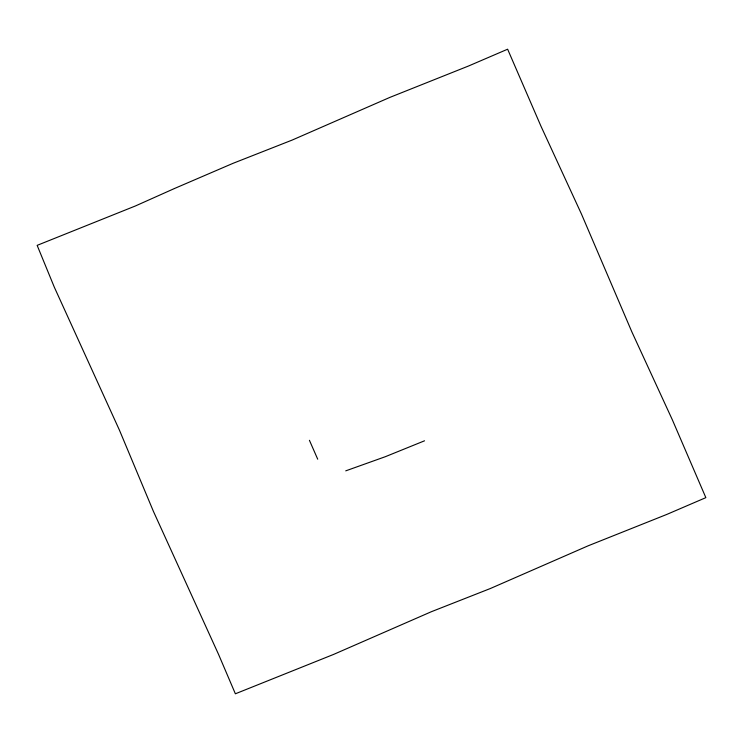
<?xml version="1.0" encoding="UTF-8"?>
<svg xmlns="http://www.w3.org/2000/svg" width="743" height="743" viewBox="0 0 743 743"><rect width="100%" height="100%" fill="white"/><g stroke="black" fill="none" stroke-linecap="round" stroke-linejoin="round"><path stroke-width="1.11" d="M424.541 440.803L385.273 456.722L345.736 470.858M309.422 440.293L317.707 459.193M174.429 188.527L135.384 205.978L37.15 245.357L54.323 287.188L119.447 430.169L153.429 511.407L218.553 654.388L235.373 693.795L333.607 654.416L431.349 611.721L490.352 588.521L588.103 545.826L666.712 514.462L705.85 497.643L672.369 419.86L631.875 331.907L581.49 214.114L541.006 126.291L507.627 49.205L468.489 66.025L389.889 97.389L292.138 140.083L233.135 163.284L174.429 188.527"/></g></svg>
